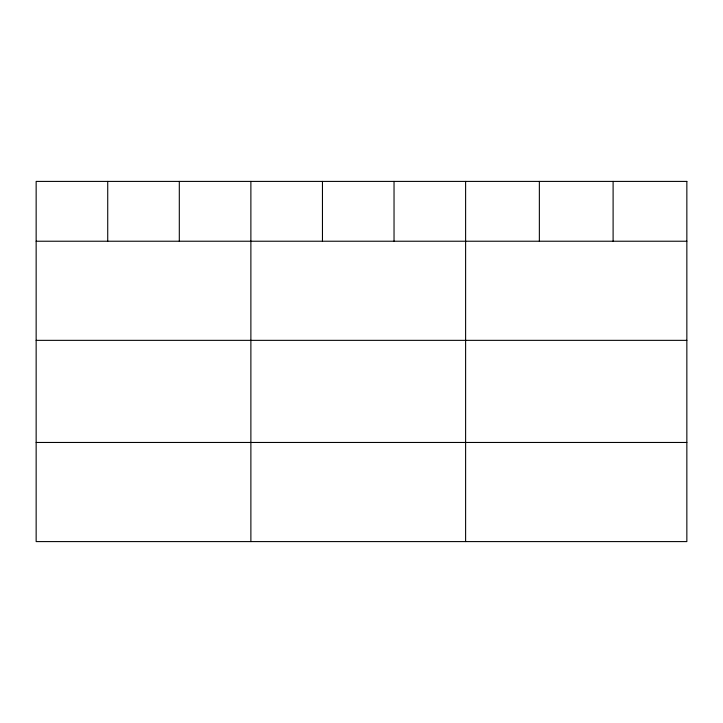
<?xml version="1.0" encoding="UTF-8"?>
<svg xmlns="http://www.w3.org/2000/svg" width="723" height="723" viewBox="0 0 723 723"><rect width="100%" height="100%" fill="white"/><g stroke="black" fill="none" stroke-linecap="round" stroke-linejoin="round"><path stroke-width="1.08" d="M36.15 241.229L686.85 241.229M36.15 340.352L686.85 340.352M36.15 442.467L686.85 442.467M613.104 181.41L613.104 241.229M539.358 181.41L539.358 241.229M465.612 181.41L465.612 541.59M394.035 181.41L394.035 241.229M322.458 181.41L322.458 241.229M250.881 181.41L250.881 541.59M179.304 181.41L179.304 241.229M107.727 181.41L107.727 241.229M686.85 181.41L36.15 181.41L36.15 541.59L686.85 541.59L686.85 181.41"/></g></svg>
